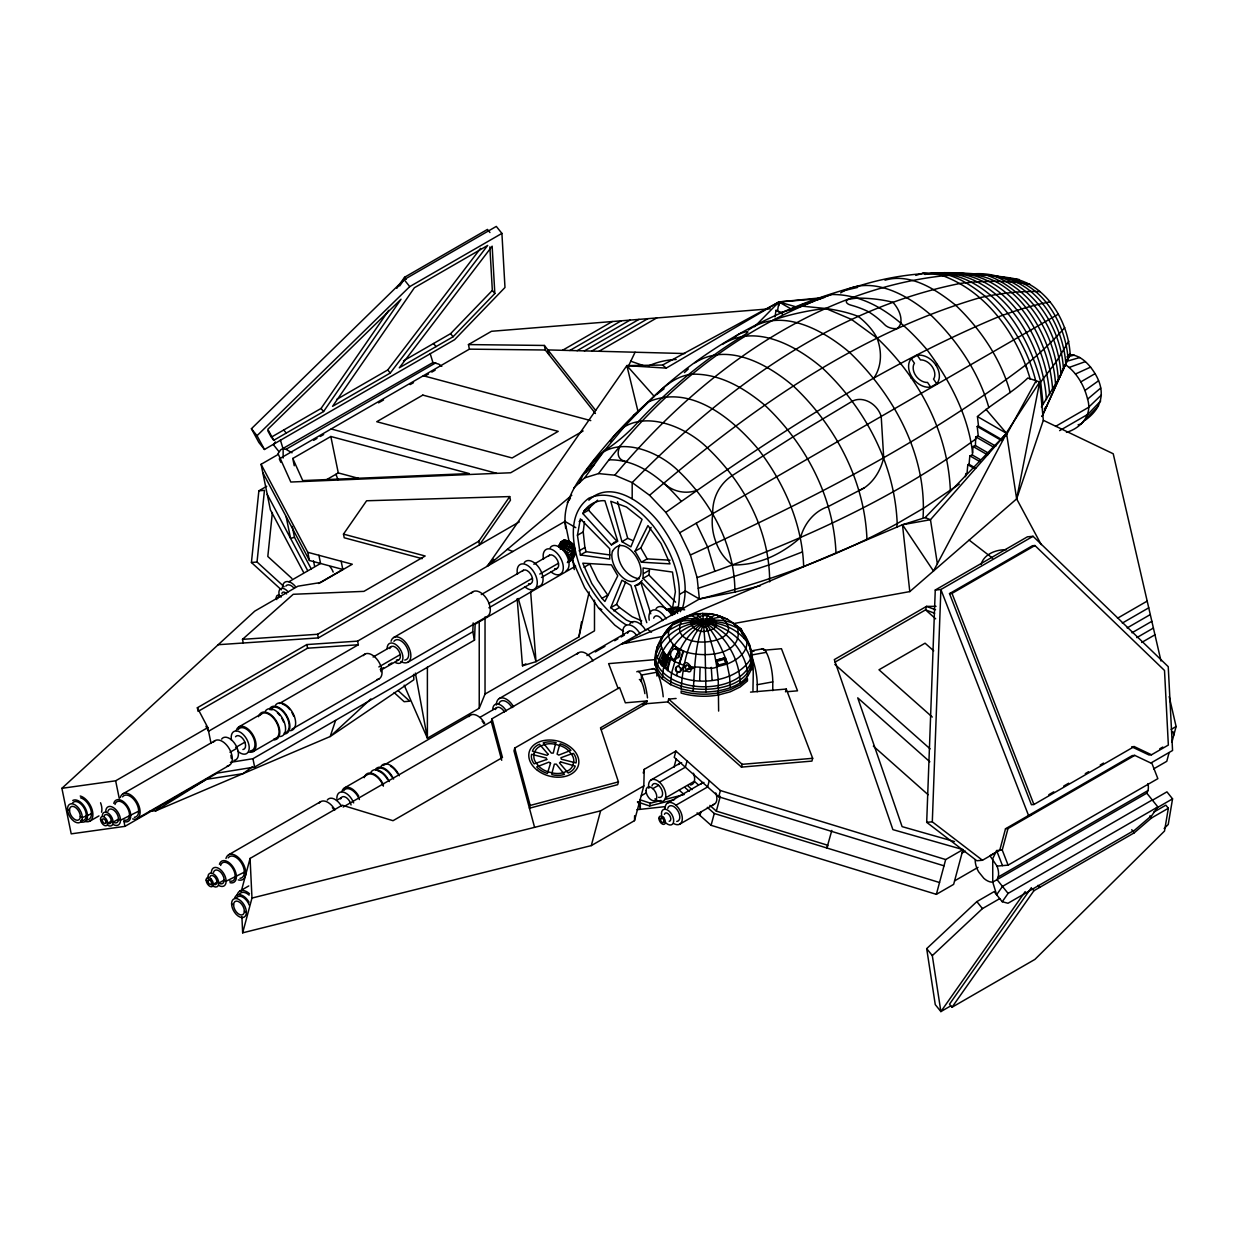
<?xml version="1.0" encoding="UTF-8"?>
<svg xmlns="http://www.w3.org/2000/svg" width="1238" height="1238" viewBox="0 0 1238 1238"><rect width="100%" height="100%" fill="white"/><g stroke="black" fill="none" stroke-linecap="round" stroke-linejoin="round"><path stroke-width="1.5" d="M757.238 691.763L757.238 684.707A21.619 5.308 79.7 0 0 752.425 658.833M772.775 690.696L772.775 681.875A21.619 5.308 79.7 0 0 768.767 658.229A21.619 5.308 79.7 0 0 761.68 649.083M241.89 916.615L242.663 932.833L591.3 845.6L634.506 820.655L634.63 815.703M634.506 820.655L643.822 785.882L644.224 769.355L675.902 751.064L720.408 790.54L945.677 859.559L962.963 849.593L892.892 829.63L834.319 659.606L926.488 606.388L936.021 606.341M751.853 658.802C755.52 687.601 714.852 694.379 693.187 691.423C694.998 665.44 694.564 635.899 709.266 613.599C721.027 615.394 732.432 620.377 740.247 629.631C755.876 645.849 753.075 670.083 752.967 690.634M699.702 680.343L700.104 667.638M994.903 852.843L989.92 855.721L997.023 866.12L1008.088 865.13L1157.855 778.656L1152.005 763.583L1134.735 755.381L1132.228 755.598L1005.504 828.779L999.747 850.274L982.461 860.255L976.844 860.75L926.689 822.326L935.263 590.015L1027.432 536.812L1033.049 536.302L1168.239 666.678L1172.556 750.491L1151.17 762.856M982.461 860.255L932.307 821.831L940.88 589.52L1033.049 536.302M583.113 430.963L510.69 472.761L290.822 482.031L278.364 454.346L261.079 464.312L307.767 552.303L352.288 564.234L320.596 582.525L297.956 586.193L254.749 611.139L61.9 788.312L71.216 833.855L124.961 826.35L217.13 773.131L254.641 767.049L474.494 640.123L472.792 631.782L473.164 622.915M474.494 640.123L475.144 624.169L575.624 566.137M680.451 611.696C682.432 603.974 670.702 608.121 666.771 609.7M693.187 691.423L681.132 688.885C683.067 662.438 689.396 627.589 715.409 614.884L727.743 619.325M980.496 459.731L972.372 455.042L973.053 446.485L975.42 445.603L988.791 453.325M975.42 445.603L975.714 436.828L978.268 436.055L995.77 446.16M681.132 688.885L670.609 684.629L671.491 673.41L675.422 659.684L672.544 659.018L670.625 656.016A5.509 4.209 -73.7 0 1 675.004 648.681L678.672 650.863A5.509 4.209 -73.7 0 1 674.695 659.452M965.485 476.676L965.764 473.628L967.033 473.226L967.807 464.714L969.06 464.327L975.745 468.181M969.06 464.327L969.834 455.816L972.372 455.042M670.609 684.629L662.345 678.95L663.444 667.886L670.238 651.683M281.382 589.83L251.422 562.501L258.866 490.821L266.712 486.286M284.152 586.719L257.024 562.006L264.468 490.325L258.866 490.821M272.375 512.532L267.81 556.481L291.905 578.44M656.929 676.072C654.5 638.622 700.631 610.38 733.685 623.41L745.013 635.527L751.667 651.822L750.584 659.018L751.853 669.835M662.345 678.95C645.679 661.231 659.978 632.231 677.728 620.578C690.618 613.259 706.155 611.278 720.176 616.261L721.971 618.582M565.735 528.533C561.278 503.154 577.202 481.164 591.919 462.3C608.848 440.713 627.372 420.378 647.876 402.118C706.774 344.458 781.921 305.554 861.447 285.142C908.228 270.874 957.872 269.497 1005.798 277.916M568.196 561.727C570.424 556.698 566.292 549.548 560.814 548.96L564.497 544.751L561.108 541.702L558.493 546.778L560.365 547.892C571.383 530.978 583.284 557.394 567.344 562.532L571.337 559.53C575.515 553.448 565.967 543.745 560.257 549.099C564.574 541.888 577.001 547.985 574.2 555.769L568.815 561.062M577.45 535.265L580.359 518.877L609.73 548.728L609.73 559.05L580.359 554.98L577.45 535.265L583.222 531.938L584.475 521.678M643.11 578.332L643.11 567.994L672.482 572.064L675.391 591.795L672.482 608.183L643.11 578.332L648.882 575.005L649.47 570.176L643.698 573.504M677.898 609.173C683.933 579.276 670.857 549.115 653.06 525.624C637.972 507.704 613.444 487.354 588.746 498.264C566.942 514.203 572.312 545.618 580.282 567.654C589.799 590.65 605.057 611.758 626.428 625.051M501.715 760.302L491.269 721.522L492.028 718.736L699.393 599.006L734.908 592.074C734.939 545.958 711.308 502.117 678.316 470.858C656.109 448.93 609.792 431.938 590.387 465.689M769.634 581.845C769.866 530.808 743.651 482.247 707.161 447.645C682.649 423.551 631.937 404.733 610.195 441.595M896.745 527.326L897.194 523.566C894.873 464.265 865.285 408.308 822.45 368.057C796.142 345.665 755.443 323.133 722.466 344.427M923.084 517.205C926.829 454.841 893.743 394.705 849.608 352.459C823.239 329.85 780.745 306.591 748.371 330.113M1066.444 432.387C1081.114 428.008 1092.628 414.931 1087.583 399.147C1084.302 385.652 1076.89 372.653 1065.376 364.576M1084.983 420.363C1102.563 407.967 1105.813 391.471 1095.088 373.644C1089.378 364.436 1080.697 354.702 1069.013 354.625M656.45 652.302C644.255 701.033 761.076 701.497 750.986 654.345M654.701 664.945L657.084 647.056L660.504 641.624M775.003 316.913L776.009 310.336L782.509 312.966M777.681 310.181L778.934 301.948L824.508 297.476M752.317 657.146C745.771 696.282 665.735 696.205 655.335 659.591M1153.615 812.221L1165.856 805.149L1168.347 808.259L1164.509 831.054L1034.937 959.388L952.007 1007.252L949.515 1004.157L1031.424 887.631M1152.129 800.413L1166.939 791.856L1172.556 798.85L1168.239 824.462L1164.138 828.532M517.174 598.65L522.482 665.796L536.023 661.665L578.92 636.905L581.566 621.77M734.83 623.348L909.791 591.594L1016.646 498.868L1039.703 381.985L1027.834 377.992C1012.498 392.786 993.371 402.598 977.447 416.556L978.5 426.12L1002.625 440.047M676.598 675.484L677.31 672.28A3.141 2.615 74.2 0 1 678.068 666.307L678.749 666.524A3.141 2.615 74.2 0 1 677.82 672.451L677.991 672.095M682.618 667.963A2.553 1.47 60 0 1 685.326 667.731A2.553 1.47 60 0 1 685.326 671.321A2.553 1.47 60 0 1 682.618 667.963L685.713 666.183L674.076 661.278L679.337 649.331L683.701 650.987L678.749 666.106A3.141 2.615 74.2 0 0 677.82 672.033L678.501 672.265A3.141 2.615 74.2 0 0 680.977 668.025M578.92 636.905L589.195 591.903M241.224 891.453L250.076 858.429L342.245 805.211L393.019 820.701L502.458 757.517L492.028 718.736M242.663 932.833L251.979 898.061L250.076 858.429M601.405 729.646L646.298 703.726L647.041 700.956L625.36 702.813L619.588 687.539L514.729 748.077L513.987 750.862L534.584 827.34M514.729 748.077L530.174 805.443L529.431 808.228L617.685 784.66L618.427 781.874L600.492 727.82L647.041 700.956M591.3 845.6L600.616 810.828L643.822 785.882M643.234 773.007L644.224 769.355M750.538 692.119L786.254 689.055L812.67 758.306L811.927 761.091L741.454 767.111L667.901 701.884L668.659 699.099L676.103 698.464M637.4 801.93L649.625 805.984L650.368 803.199L661.046 800.475M675.902 751.064L674.23 757.331L718.736 796.792L944.006 865.826M673.967 767.343L676.211 759.002M687.028 760.937L685.357 767.189L659.436 782.168M699.965 815.455L700.878 812.066M709.281 780.667L707.61 786.935L675.933 805.226M962.963 849.593L953.647 884.365L936.361 894.347L711.092 825.313L714.264 813.49L707.316 807.331M718.736 796.792L720.408 790.54M831.812 830.435L826.891 847.999L827.835 845.275L716.338 811.107L720.315 796.282M741.454 767.111L742.196 764.326L668.659 699.099M785.511 691.841L786.254 689.055M936.361 894.347L945.677 859.559M1008.088 865.13L1002.238 850.042L1007.995 828.547L1134.735 755.381M1169.105 752.611L1166.784 761.308L1153.615 768.906M1171.906 742.181L1176.1 726.536L1169.198 696.576M1005.612 436.395L1036.098 380.762M666.988 668.953L669.882 659.483L670.795 659.421L668.768 658.028L667.855 658.09L664.651 667.344L667.901 668.876L664.651 667.344M667.468 670.656L671.011 657.208M561.17 548.078L561.495 547.072C564.745 542.786 572.173 543.312 574.68 548.094L571.646 553.077L568.196 555.506M575.299 549.827L574.478 552.303L568.737 557.317M574.092 555.011L572.08 558.4L574.989 553.401M575.407 551.622L572.374 556.62L568.923 559.034M335.56 720.516L330.206 736.517L155.709 810.859L150.046 811.029M1041.22 544.612L1016.646 498.868L1043.325 420.301L1039.703 381.985L1001.991 439.567M662.129 664.961L662.872 662.794L662.051 661.757L661.247 663.878L662.129 664.961L663.197 665.038L663.955 662.872L662.051 661.757M664.11 659.22L664.156 656.186L664.11 659.22L665.193 659.312L665.936 657.13L664.156 656.186M662.222 666.029L663.429 662.516L661.974 660.705L660.674 664.125L662.222 666.029L663.289 666.106L664.512 662.593L661.974 660.705M664.202 660.287L665.41 656.79L664.079 655.134L662.794 658.554L664.202 660.287L665.286 660.38L666.493 656.867L664.079 655.134M665.564 667.267L668.768 658.028M683.113 650.863L679.275 663.274M660.813 664.62L665.038 653.478M663.289 666.106L661.757 664.202L663.042 660.798M663.197 665.038L662.33 663.955L663.119 661.835M665.193 659.312L665.239 656.264M659.498 662.995L663.847 652.008M632.757 622.76L626.428 620.068L610.783 607.688L621.956 580.22L630.9 585.388L641.547 623.921M610.783 607.688L616.539 604.361L625.623 582.046M404.176 685.156L427.389 738.204L479.23 708.275L485.033 694.069L485.033 616.973M1041.39 406.946L1058.32 379.602L1070.158 354.099C1068.162 321.416 1046.806 284.988 1012.792 278.364C995.615 275.517 978.206 274.171 960.796 274.294C822.171 282.744 701.342 371.787 614.791 475.191L598.573 473.581L584.646 477.883L573.968 487.787M559.653 547.242C560.984 541.114 569.449 538.778 572.993 544.426L572.807 548.945L567.344 553.711M657.084 657.796L661.68 647.319M673.874 661.169L679.136 649.223L673.193 645.137L666.632 656.186L674.664 661.402C666.137 657.007 658.09 647.784 661.68 637.632L669.278 629.972L672.435 624.958L681.565 621.058L690.34 615.518C718.117 624.881 739.504 653.231 740.092 682.881M1041.994 416.525L1070.158 354.099L1066.382 360.784M1042.102 416.339L1070.158 354.099M277.699 454.083L280.732 449.765L432.929 362.548L438.778 364.111L441.796 366.324M579.353 482.99L582.943 475.036L594.379 464.42M582.789 513.491C586.58 505.444 596.035 499.982 604.902 500.725L617.777 541.254L614.203 542.368L611.448 544.906L582.789 513.491L588.545 510.164L589.783 507.456L597.552 500.229M619.712 544.689C613.754 558.106 624.772 577.202 639.381 578.765M646.762 622.652L635.063 585.791L638.638 584.692L642.243 580.235M682.324 608.787C691.516 578.548 676.799 546.391 658.817 522.297C643.698 503.139 611.278 478.688 588.855 500.183M997.023 866.12A16.543 9.548 60 0 1 998.184 877.046L997.023 879.63L992.737 882.106A16.543 9.548 60 0 1 983.854 878.33L978.608 871.8A16.543 9.548 60 0 1 975.188 860.271M950.753 1005.875L940.88 1011.585L935.263 1004.606L926.689 948.633L976.844 901.62L994.129 891.639L1002.238 901.728L1008.088 893.403L997.023 879.63L1146.79 793.156L1147.966 790.571A16.543 9.548 60 0 0 1147.966 783.577M679.631 608.678L680.219 607.765L683.546 608.554M672.497 658.987L672.853 660.148M677.201 649.145L678.424 648.433M628.316 366.371L635.079 352.226M661.355 640.263C681.333 589.953 749.439 638.313 747.458 676.799M1002.238 850.042L996.621 850.552L992.737 858.692L992.737 882.106L996.621 894.734L1002.471 886.408L1152.253 799.949M635.063 551.235L647.938 525.562L661.046 543.544L670.052 563.878L641.392 562.191L635.063 551.235L640.82 547.908L651.126 527.373M675.391 648.681L676.954 647.412M1068.781 341.208L1056.385 361.558L1040.709 382L1043.108 404.501M672.11 648.526C682.772 632.014 701.281 619.604 720.779 617.066C754.623 644.518 665.332 654.159 681.565 621.058C709.018 617.762 741.717 630.823 750.584 659.018C732.447 688.947 668.272 689.597 655.985 654.237C667.034 622.915 710.411 613.352 737.585 628.239C744.363 657.533 696.576 658.941 679.136 649.223M679.708 594.286L685.465 590.959L699.393 599.006C767.931 581.814 834.938 557.58 897.039 523.659L924.229 507.828L959.28 484.12M267.872 430.901L271.261 437.2L321.06 408.447L388.732 310.351M323.567 411.542L401.05 299.209L267.81 429.292L273.753 440.295L323.567 411.542L321.06 408.447M422.189 558.663L344.226 537.772L343.483 534.12L366.603 500.771L509.716 496.577L510.458 500.214L479.539 544.844L478.796 541.207L509.716 496.577M571.786 495.262L487.199 566.292L626.861 365.612L662.578 365.04L778.934 301.948L821.351 298.575M275.362 441.935L273.412 444.705L278.86 451.499M396.779 288.33L404.517 277.297L487.447 229.432L489.939 232.527M399.688 285.947L404.13 279.633L496.299 226.415L501.916 233.394L504.98 287.479L454.563 339.707L264.468 449.471L258.866 442.477L251.422 428.719L404.13 279.633L409.747 286.612L501.916 233.394M1025.219 891.592L940.88 1011.585L932.307 955.612L926.689 948.633M952.007 1007.252L1033.916 890.726L1134.24 832.818L1151.51 817.978L1168.347 808.259M1146.79 793.156L1157.855 806.928L1152.005 815.254L1134.735 830.094L1007.995 903.26L1002.238 901.728M584.646 477.883L604.129 450.972L625.221 425.686L647.876 402.118C690.17 383.424 732.169 418.289 758.043 448.961C783.994 482.789 802.239 523.504 803.663 566.571M567.252 502.628L570.439 498.249M674.106 608.431L675.205 607.533L676.381 608.678L677.619 613.414M336.659 399.441L387.757 369.945L480.561 248.389M390.249 373.04L487.695 245.418L414.39 287.742L332.558 406.343L390.249 373.04L387.757 369.945M598.573 473.581C657.192 393.576 737.399 327.869 831.441 294.52C870.732 293.901 902.812 321.4 926.937 349.658C949.531 379.942 968.147 414.885 972.573 452.829M1044.238 409.035L1046.714 406.079M561.371 548.14L562.826 545.726L559.947 543.126M1064.742 327.59C1053.012 341.162 1039.719 353.31 1025.977 364.777C923.269 442.894 807.191 501.204 690.402 554.995L697.102 577.604L699.393 599.006M159.841 806.201L155.709 810.859L206.421 779.321L242.958 773.688L252.258 766.864M487.199 566.292L493.699 559.297M668.953 609.251L674.633 607.734L683.469 608.802M1087.583 414.653L1100.69 400.973M403.464 360.877L450.601 333.656L492.337 290.419L489.861 246.873M453.093 336.767L494.829 293.514L492.151 246.192L399.286 367.825L453.093 336.767L450.601 333.656M663.135 636.378L621.631 643.915L902.487 524.742L925.142 517.608L1006.54 433.346L985.959 409.314M754.576 326.708L778.934 301.948L782.648 302.908M264.468 449.471L257.024 435.714L409.747 286.612M1101.418 394.937L1088.465 407.41L1055.55 426.414M932.307 955.612L982.461 908.599L999.747 898.618M633.376 415.566C652.689 401.282 666.199 377.172 691.903 374.186C719.634 373.396 744.146 388.02 764.805 405.182C805.613 443.575 833.793 496.918 836.006 553.463M684.382 372.592L688.313 368.924M694.889 362.827C727.371 341.858 767.483 363.987 793.388 386.086C835.557 425.733 864.666 480.855 866.956 539.257M811.261 301.004L831.441 294.52M840.602 292.895C870.314 274.248 906.495 294.242 930.094 314.344C956.866 339.939 978.608 371.771 988.853 407.596M1098.524 405.739L1081.254 423.829L1078.081 424.82M370.889 698.928L330.206 736.517L413.848 679.755L413.616 674.37M243.252 643.002L242.493 639.35L293.251 594.286L363.926 591.362L425.16 556.001L343.483 534.12M739.813 629.894L740.726 629.09L735.032 625.175M742.63 634.754L740.247 629.631L741.16 628.811L733.902 623.828M744.208 638.174L745.121 637.369L741.16 628.811M614.791 475.191L632.185 482.588L649.579 495.277C747.272 411.728 855.272 334.105 980.094 297.646C999.793 293.375 1019.957 290.868 1040.137 291.595M774.555 305.647L778.934 301.948L797.071 307.132L823.394 297.275L789.906 309.608L808.6 303.418M1087.583 399.147L1100.69 388.051M935.649 364.777A17.951 13.169 49 0 1 936.733 383.749L930.697 387.076A17.951 13.169 49 0 1 912.329 377.59A17.951 13.169 49 0 1 911.245 358.618L917.281 355.291A17.951 13.169 49 0 1 935.649 364.777L936.826 364.127M730.265 687.647L729.569 676.35L727.031 664.048C736.517 660.365 747.071 653.262 746.963 641.934C737.105 628.362 720.222 622.002 703.834 622.126C693.497 629.399 684.459 639.706 679.461 651.095A5.509 4.209 -73.7 0 1 678.579 657.688M656.728 394.489L664.094 388.763M561.108 541.702L563.909 540.077L567.84 541.377M734.304 337.572L738.746 334.183A20.551 2.136 -25.5 0 1 740.742 337.138C703.045 360.614 668.737 389.243 638.375 421.632A48.39 12.906 -39.6 0 1 604.129 450.972A54.828 5.292 -50.5 0 1 587.431 468.66A54.828 5.323 -59.2 0 0 585.868 472.483M975.931 438.886C891.639 500.446 795.307 543.436 697.102 577.604M1084.983 390.434L1098.524 380.793M649.579 495.277L665.796 512.393C770.779 438.144 879.305 366.758 998.308 316.882C1015.129 310.707 1032.291 305.275 1049.917 301.902M562.114 549.084L566.4 544.209L564.636 541.532L562.47 540.65M563.522 549.687L568.381 544.116L567.917 542.461L563.909 540.077M564.915 550.693L569.65 546.562L569.82 542.662L568.118 541.114M566.215 552.071L571.368 547.583L572.111 545.339L569.697 541.656L565.348 540.016M568.737 560.535L572.064 558.199M638.235 412.424L626.861 365.612L666.214 368.119L778.934 301.948L791.856 309.407M280.376 440.001L283.146 449.023L285.978 449.301L435.745 362.827M280.856 462.347L279.293 458.896L469.388 349.147L468.459 344.582L491.501 331.289L770.113 308.788M313.663 440.31L316.99 438.391M320.317 436.472L323.644 434.538M378.565 402.83L383.563 399.951M410.18 384.585L413.507 382.666M425.16 375.934L428.487 374.015M431.814 372.096L435.142 370.177M292.772 458.462L330.825 436.488L469.279 473.581L302.737 480.592L292.772 458.462L294.257 465.751M326.708 479.601L338.284 472.916L358.587 478.363M562.501 350.308L612.346 321.524M569.805 350.493L621.228 320.812M577.109 350.694L630.111 320.085M584.413 350.88L638.994 319.373M591.702 351.081L647.861 318.661M599.006 351.267L656.744 317.934M288.887 581.767L320.58 563.476L318.893 555.274M318.522 583.469L342.833 569.449L341.146 561.247M242.493 639.35L317.593 634.274L478.796 541.207M357.581 641.129L358.324 644.766L307.566 648.201L198.111 711.401L197.368 707.749L306.823 644.565L357.581 641.129L564.961 521.399L575.794 527.651M218.213 644.704L318.336 637.91L519.233 521.925M61.9 788.312L115.645 780.807L207.814 727.588L197.368 707.749M584.011 510.768L589.783 507.456M358.324 644.766L208.557 731.24L205.941 726.273M579.121 521.585L581.999 519.929M122.918 793.837L215.087 740.618M238.841 726.907L261.883 713.599M279.37 703.509L364.854 654.159M393.653 637.524L473.102 591.656M91.473 813.737L82.281 817.591L80.3 816.446M373.102 657.038L391.208 646.576M481.273 594.58L523.395 570.269M533.841 564.234L549.471 555.212M89.956 821.088L98.963 815.904M235.622 747.504L244.892 742.166M230.005 752.271L237.201 748.123M579.121 550.848L584.893 547.521L583.222 531.938M378.843 666.942L400.245 654.593M488.685 603.525L532.417 578.285M539.753 574.045L558.508 563.228M380.221 669.65L383.548 667.715M388.546 664.837L391.873 662.918M380.731 670.269L398.837 659.808M488.902 607.812L531.025 583.5A7.645 4.41 60 0 0 530.498 573.828A7.645 4.41 60 0 0 522.529 571.058M541.47 577.465L557.1 568.443M580.359 554.98L586.116 551.668L609.978 554.964M138.687 811.169L120.504 820.221A10.43 6.02 60 0 1 113.122 824.477M137.17 818.535L229.339 765.316M253.094 751.605L276.136 738.297M291.982 729.151L379.107 678.842M407.906 662.222L487.354 616.354A14.252 8.233 60 0 0 486.364 598.31A14.252 8.233 60 0 0 471.492 593.141M611.448 544.906L615.781 542.414M621.956 541.671L630.9 546.84L642.058 519.356L626.428 506.992L610.783 501.297L621.956 541.671L627.712 538.344L632.185 540.248M584.011 567.314L589.783 563.986L597.552 580.189L607.703 595.029L601.947 598.356L591.795 583.516L582.789 563.182L611.448 564.868L617.777 575.825L604.902 601.482L601.947 598.356M230.423 762.36L252.939 758.708L472.792 631.782M665.796 512.393L679.708 532.758L1058.304 314.189M641.392 562.191L647.149 558.864L670.083 560.21M635.063 585.791L640.82 582.464L650.77 613.8M613.754 610.829L619.511 607.502L632.185 616.741L641.686 620.78M522.482 665.796L525.825 663.862M485.033 694.069L594.488 630.869L594.488 600.213M228.55 854.824L320.719 801.62M344.489 787.894L367.531 774.601A14.252 8.233 60 0 1 383.393 786.161M383.362 765.455L470.502 715.146M499.301 698.511L578.75 652.643M480.39 717.081L496.84 707.579M586.92 655.567L629.028 631.256M336.55 800.429L341.177 797.752M595.23 651.946L604.949 646.344M614.682 640.727L617.917 638.854M621.151 636.982L624.401 635.109M211.311 879.166L207.953 881.1L206.158 880.063A5.091 2.94 60 0 1 211.559 879.584A5.091 2.94 60 0 1 211.559 886.779A5.091 2.94 60 0 1 206.158 880.063M343.174 807.037L491.269 721.522M1080.867 381.861L1095.088 373.644M244.319 872.171L226.136 881.208A10.43 6.02 60 0 1 218.755 885.464M239.77 891.128L248.761 885.928M1059.62 430.623L1087.598 414.467M686.223 670.052L689.303 668.257L691.129 669.309L694.487 667.359C700.135 665.394 723.317 673.89 716.09 660.256L725.375 657.765L727.464 663.97L716.817 666.802L718.241 679.399L718.628 711.076M1134.24 746.576L1033.916 804.499L1031.424 804.715L949.515 593.621L1032.446 545.741L1034.937 545.525L1164.509 670.47L1168.347 745.059L1151.51 754.778L1149.019 754.994L1131.733 746.808L1134.24 746.576L1151.51 754.778M949.515 593.621L952.007 593.389L1034.937 545.525M835.031 662.129L925.56 609.87L926.488 606.388L935.541 609.761M651.08 779.925L679.879 763.289M652.828 788.621L658.585 785.294M641.392 795.678L646.391 792.8M665.533 797.906L694.348 781.286L698.511 784.985M667.576 802.982L702.147 783.035M663.707 817.25L660.365 819.185L658.926 818.349A4.581 2.646 60 0 1 663.785 817.916A4.581 2.646 60 0 1 663.785 824.4A4.581 2.646 60 0 1 658.926 818.349M679.801 824.152L714.357 804.205M1117.496 618.242L1147.177 601.095M1122.309 623.085L1148.74 607.827M1127.137 627.945L1150.288 614.574M1131.965 632.788L1151.851 621.306M1136.809 637.632L1153.398 628.053M1141.653 642.476L1154.946 634.8M1048.803 794.688L1053.77 791.825M1063.721 786.068L1068.704 783.205M1085.293 773.626L1088.604 771.707M1100.226 765.007L1103.538 763.088M1171.163 729.383L1176.1 726.536M962.034 853.059L965.377 851.14M1159.727 748.82L1162.792 747.056M954.575 880.883L978.02 867.358M998.184 877.046L1147.966 790.571M1008.088 893.403L1157.855 806.928M1156.106 808.352L1172.556 798.85M911.153 378.24L912.329 377.59M858.615 490.96L864.372 487.803A45.589 35.732 -82 0 0 883.684 457.596L881.208 416.432A20.551 16.589 47.2 0 0 852.023 401.391L792.954 436.921L732.029 475.702A48.39 45.512 38.4 0 0 712.748 513.693A54.828 52.507 85.3 0 0 716.307 543.08A54.828 49.659 -61.8 0 0 732.617 564.93A99.272 77.963 -49.5 0 0 767.87 558.323A101.841 77.654 -53.7 0 0 800.553 537.509A42.324 35.623 -75.7 0 1 827.943 506.713L864.093 487.973M1075.497 374L1090.616 367.098M667.762 610.071L672.977 614.698L675.128 613.816L671.491 608.539L666.462 609.947L675.809 607.858M669.154 610.674L676.381 608.678L684.645 609.854M670.563 611.696L680.544 610.102M671.863 613.073L677.325 611.557M791.747 309.299L793.125 308.773M820.175 298.11L821.552 297.569M802.116 552.04L768.597 565.054L698.247 588.298M805.273 303.465L800.429 305.059M1069.245 367.407L1085.417 361.604M808.383 302.335L819.881 299.054M793.434 307.813L797.117 307.194M809.683 302.799L812.871 301.809M884.984 280.19C910.735 272.731 936.176 289.661 955.519 305.09C980.604 329.06 1000.892 358.943 1010.27 392.57M781.518 312.471L801.992 306.142L825.854 308.51A87.96 37.264 -0.4 0 1 858.274 316.417A87.96 50.418 12.5 0 1 877.046 338.067C919.076 377.575 948.076 432.511 950.366 490.712M915.795 275.393L922.743 273.258L928.531 273.598M924.91 274.48C947.163 268.816 968.781 283.192 985.463 296.516C1010.084 319.652 1028.314 349.627 1036.129 382.588M962.56 274.434C1015.764 270.952 1053.383 337.711 1055.55 384.631M977.37 275.486L980.542 274.511M978.268 436.055L977.215 426.491L978.5 426.12M621.631 643.915L628.904 641.748M1065.995 361.511L1079.815 357.519M684.815 617.158L696.282 613.924C711.185 626.815 721.568 645.772 727.464 663.97M706.186 627.852L707.749 630.715C725.963 627.403 711.819 612.005 699.919 616.385C681.689 619.712 695.833 635.094 707.749 630.715L714.481 653.881L716.817 666.802M717.746 665.224L725.901 663.073L724.632 659.281L717.034 661.278L718.179 665.162L717.266 662.593M530.174 805.443L618.427 781.874M636.966 809.698L665.023 806.65M311.388 569.186L294.489 537.354L290.574 538.36L286.102 516.509M664.605 799.562L684.165 794.548L679.198 790.154M649.625 805.984L674.524 799.609M251.979 898.061L600.616 810.828M734.908 592.074L760.349 585.744M1066.862 356.946L1074.228 355.136M842.722 290.93L857.702 287.386M638.143 671.476L653.679 668.659M750.94 650.94L763.026 648.743M656.929 672.234L641.392 675.066L641.392 681.72M750.739 655.15L766.276 652.333M757.238 684.707L772.775 681.875M909.791 591.594L902.487 524.742L930.465 519.712L1006.54 433.346L977.447 416.556M725.375 657.765L716.09 660.256M724.632 659.281L725.901 663.073M694.998 614.713L700.46 614.156M251.422 562.501L257.024 562.006M935.263 590.015L940.88 589.52L1028.546 815.471L1031.037 815.254M926.689 822.326L932.307 821.831M1005.504 828.779L1007.995 828.547M655.583 659.591L608.616 663.645L618.149 688.545M750.259 651.405L754.097 651.08M763.691 650.244L781.457 648.712L797.52 690.819L787.229 691.702M642.692 704.035L667.901 701.884M742.196 764.326L812.67 758.306M1023.903 283.904L1029.66 283.951C1006.788 280.531 983.467 280.608 960.533 283.378C831.874 308.927 722.156 390.496 632.185 482.588L632.185 498.666M468.459 344.582L544.364 345.448L595.695 410.474M469.388 349.147L545.293 349.998L595.432 413.507M707.749 630.715L703.834 622.126L691.129 621.925L679.322 624.602L669.278 629.972C665.518 638.251 674.756 646.731 679.337 649.331M684.753 353.542L547.892 349.921L548.821 354.47M704.128 614.063L711.494 614.435M922.743 273.258L948.478 275.486M1009.543 278.952L1013.396 279.169M665.41 656.79L666.493 656.867M664.868 657.053L665.936 657.13M663.367 658.307L664.435 658.384M662.794 658.554L665.286 660.38M663.429 662.516L664.512 662.593M662.872 662.794L663.955 662.872M661.247 663.878L662.33 663.955M660.674 664.125L661.757 664.202M973.316 273.861C1024.909 270.054 1061.105 322.669 1063.473 369.466M994.996 276.244C1036.964 279.788 1063.411 325.609 1065.841 364.374M958.862 272.979C1014.262 277.002 1049.437 338.995 1052.64 389.645M1002.207 277.312C1041.235 280.608 1065.81 323.211 1068.069 359.252M951.62 272.747C1009.512 276.956 1046.249 341.719 1049.592 394.628M1009.403 278.519L1019.168 279.494M944.393 272.67C1004.266 276.616 1043.216 344.953 1046.42 399.58M937.181 272.716C992.783 276.089 1028.345 332.666 1040.709 382M609.297 459.824C638.932 459.36 663.119 480.096 681.318 501.39M689.195 666.245L694.487 667.359M678.718 650.724L678.517 650.615M423.303 375.748L590.774 420.611M331.134 428.967L496.748 473.334M262.75 472.514L309.438 560.489L342.833 569.449M954.513 841.561L902.1 826.628L857.733 697.845L929.831 761.788M673.193 645.137L673.983 645.369M666.632 656.186L667.421 656.419M714.264 813.49L939.534 882.524M639.891 799.733L650.368 803.199M630.776 361.217L643.249 365.55M934.613 613.243L925.56 609.87L935.665 618.83M925.142 517.608L930.465 519.712L937.367 563.723M559.05 544.859L561.495 547.072M507.394 549.332L512.811 551.498M993.48 275.795C1033.374 290.497 1058.583 333.239 1060.966 374.541M986.995 275.207C1029.149 290.744 1055.813 335.947 1058.32 379.602M940.973 275.053C986.33 290.961 1017.311 334.477 1030.279 379.308M285.978 449.301L292.029 452.799M1043.325 420.301L1113.225 453.773L1160.996 660.999M572.42 560.18L584.646 587.648L598.573 608.013L601.761 609.653M776.009 310.336L782.493 314.081M977.215 426.491L1001.527 440.527M975.714 436.828L993.743 447.243M973.053 446.485L987.692 454.934M969.834 455.816L979.784 461.557M967.807 464.714L973.981 468.289M276.368 597.474L277.807 598.31A2.553 1.47 60 0 1 279.602 597.273M663.97 821.258L665.41 822.094M100.51 819.076A5.091 2.94 60 0 0 105.911 825.792A5.091 2.94 60 0 0 105.911 818.581A5.091 2.94 60 0 0 100.51 819.076L102.321 820.113A2.553 1.47 60 0 0 105.013 823.471A2.553 1.47 60 0 0 105.013 819.865A2.553 1.47 60 0 0 102.321 820.113M105.911 822.187L107.721 823.224L111.312 821.15L113.122 822.187L118.523 819.076L120.504 820.221A10.43 6.02 60 0 0 113.122 807.424A10.43 6.02 60 0 0 105.741 811.695M211.559 883.174L213.354 884.226L216.959 882.137L218.755 883.174L224.155 880.063L226.136 881.208A10.43 6.02 60 0 0 218.755 868.426A10.43 6.02 60 0 0 211.373 872.682M67.517 809.064A10.43 6.02 60 0 0 78.598 822.837A10.43 6.02 60 0 0 78.598 808.074A10.43 6.02 60 0 0 67.517 809.064L69.498 810.209A7.645 4.41 60 0 0 77.607 820.283A7.645 4.41 60 0 0 77.607 809.482A7.645 4.41 60 0 0 69.498 810.209M231.599 903.786A10.43 6.02 60 0 0 242.663 917.559A10.43 6.02 60 0 0 242.663 902.796A10.43 6.02 60 0 0 231.599 903.786L233.58 904.932A7.645 4.41 60 0 0 241.673 915.006A7.645 4.41 60 0 0 241.673 904.204A7.645 4.41 60 0 0 233.58 904.932M244.366 911.168L246.347 912.313M737.337 627.635L740.247 629.631M667.855 658.09L669.882 659.483M647.242 629.121L651.513 632.154M623.488 631.473L614.791 625.128L598.573 608.013M969.137 540.093L992.551 558.137M662.578 365.04L666.214 368.119M933.715 650.848L925.065 643.187L878.98 669.789L932.276 717.034M834.83 664.373L930.125 748.866M873.347 746.127L928.144 794.734M687.926 785.929L692.104 789.627M709.885 805.396L716.338 811.107M685.047 787.585L689.226 791.283M697.087 812.886L711.092 825.313M574.061 545.865L571.028 542.646M398.327 690.789L409.747 701.188L404.13 701.698L394.148 692.584M648.882 575.005L675.577 602.148M616.539 604.361L619.511 607.502M588.545 510.164L617.22 541.579M641.392 582.139L666.152 609.282M626.861 365.612L654.345 396.516M747.381 642.104L749.501 644.719L750.12 649.935M662.918 659.049L665.44 662.16M1149.854 815.904L1151.51 817.978M1131.733 829.708L1134.24 832.818M1038.017 885.34L1039.688 887.414M1032.26 888.667L1033.916 890.726M492.337 290.419L494.829 293.514M976.844 901.62L982.461 908.599M404.517 277.297L406.188 279.37M433.532 343.514L436.024 346.609M283.765 429.988L286.257 433.083M272.097 438.237L273.753 440.295M251.422 428.719L257.024 435.714M917.281 355.291L920.484 359.979L921.954 359.949A12.643 9.27 49 0 1 934.241 377.915L933.529 379.076L936.733 383.749M911.245 358.618L914.449 363.291L913.752 364.452A12.643 9.27 49 0 0 926.024 382.418L927.494 382.387L930.697 387.076M640.82 547.908L647.149 558.864M902.487 524.742L933.483 571.028L1006.54 433.346L1016.646 498.868M267.222 494.364L307.628 570.517M303.62 572.451L270.395 509.855L261.079 464.312M696.236 523.225L707.672 547.057L714.868 571.26M679.708 532.758L690.402 554.995M740.726 629.09L743.914 635.976M952.007 593.389L1033.916 804.499M996.621 850.552L1002.471 865.625M335.947 474.262L337.974 479.694M637.926 801.59L640.325 808.816L640.325 801.218M430.143 353.526L432.929 362.548M750.661 651.73L751.776 655.335M584.893 547.521L586.116 551.668M518.273 598.465L536.023 661.665L530.669 592.104M617.561 501.653L627.712 538.344M1172.897 731.472L1173.763 735.233M1025.977 364.777L1026.689 368.32M544.364 345.448L545.293 349.998M564.961 521.399L569.263 542.414M572.513 558.323L574.277 569.588M330.825 436.488L338.284 472.916M313.508 560.876L314.622 566.339M307.767 552.303L309.438 560.489M317.593 634.274L318.336 637.91M292.261 526.429L294.489 537.354M306.823 644.565L307.566 648.201M252.939 758.708L254.641 767.049M207.814 727.588L211.048 743.404M115.645 780.807L119.235 798.324M123.893 821.088L124.961 826.35M702.735 613.259L704.933 642.213L705.985 692.073M415.395 673.085L427.389 738.204L427.389 667.112M711.262 667.359L712.082 680.018M778.934 301.948L778.934 305.709M703.834 622.126L703.834 623.55M479.23 621.801L479.23 708.275M283.146 448.713L283.146 458.029M700.77 784.304A12.225 7.057 60 0 1 703.927 782.478M715.734 792.939A12.225 7.057 60 0 1 712.577 804.746M665.054 808.584A12.225 7.057 60 0 1 673.689 803.586A12.225 7.057 60 0 1 682.324 818.566A12.225 7.057 60 0 1 673.689 823.549M220.627 865.424A10.43 6.02 60 0 1 232.976 868.736A10.43 6.02 60 0 1 229.68 881.085M340.636 798.943A7.645 4.41 60 0 1 345.851 797.334A7.645 4.41 60 0 1 351.066 804.963M498.775 704.082A11.204 6.469 60 0 1 512.021 707.625M651.977 785.882A7.645 4.41 60 0 1 661.015 788.297A7.645 4.41 60 0 1 658.585 797.334M336.844 798.371A12.736 7.351 60 0 1 343.53 792.181A12.736 7.351 60 0 1 353.65 802.874M341.874 791.608A14.252 8.233 60 0 1 358.741 796.127M219.42 864.341A12.225 7.057 60 0 1 233.874 868.225A12.225 7.057 60 0 1 230.005 882.679M228.194 857.872A12.225 7.057 60 0 1 241.797 863.644A12.225 7.057 60 0 1 240.002 878.315M653.71 618.195A7.645 4.41 60 0 1 662.748 620.609M648.851 788.266A12.225 7.057 60 0 1 656.434 780.126A12.225 7.057 60 0 1 665.796 796.344A12.225 7.057 60 0 1 654.964 798.85M343.824 790.54A12.736 7.351 60 0 1 359.407 799.547M327.25 800.104A12.736 7.351 60 0 1 341.409 806.124M225.95 858.538A14.252 8.233 60 0 1 242.818 863.056A14.252 8.233 60 0 1 238.3 879.924M623.116 635.264A14.252 8.233 60 0 1 627.805 624.881A14.252 8.233 60 0 1 639.984 633.763M208.139 878.67A7.645 4.41 60 0 1 212.89 873.579A7.645 4.41 60 0 1 218.739 883.715A7.645 4.41 60 0 1 211.961 885.278M213.54 872.326A7.645 4.41 60 0 1 222.577 874.74A7.645 4.41 60 0 1 220.163 883.777M627.635 633.252A7.645 4.41 60 0 1 636.672 635.667M577.14 654.128A14.252 8.233 60 0 1 593.002 660.875M496.345 705.041A14.252 8.233 60 0 1 502.566 697.876A14.252 8.233 60 0 1 513.553 706.743M377.807 770.872A14.252 8.233 60 0 1 387.54 779.491M332.357 807.563A12.736 7.351 60 0 1 334.214 810.286M492.739 709.622A11.204 6.469 60 0 1 497.63 703.989A11.204 6.469 60 0 1 506.265 710.952M319.125 803.106A14.252 8.233 60 0 1 334.972 809.853M381.149 766.152A15.274 8.821 60 0 1 399.348 775.746M390.496 766.152A14.252 8.233 60 0 1 397.63 773.673M375.377 769.479A15.274 8.821 60 0 1 393.591 779.073M468.893 716.632A14.252 8.233 60 0 1 484.754 723.379M376.012 770.253A14.252 8.233 60 0 1 391.858 777M482.124 721.089A12.736 7.351 60 0 1 483.996 723.812M664.435 814.325A4.581 2.646 60 0 1 669.541 815.269A4.581 2.646 60 0 1 669.185 821.274M661.665 815.517A8.651 4.998 60 0 1 667.034 809.76A8.651 4.998 60 0 1 673.673 821.243A8.651 4.998 60 0 1 665.982 823.022M678.517 764.573A12.225 7.057 60 0 1 681.674 762.747M693.481 773.208A12.225 7.057 60 0 1 690.324 785.016M495.448 709.56A7.645 4.41 60 0 1 504.485 711.989M209.887 876.984A5.091 2.94 60 0 1 215.907 878.593A5.091 2.94 60 0 1 214.298 884.613M629.879 623.689A14.252 8.233 60 0 1 645.741 630.436M364.22 777.696A15.274 8.821 60 0 1 372.777 773.58A15.274 8.821 60 0 1 383.501 784.892M371.06 771.97A15.274 8.821 60 0 1 389.258 781.565M667.777 808.321A8.651 4.998 60 0 1 677.418 810.116A8.651 4.998 60 0 1 676.753 821.459M649.238 620.176A14.252 8.233 60 0 1 654.004 609.885A14.252 8.233 60 0 1 666.168 618.845M656.047 608.647A14.252 8.233 60 0 1 671.925 615.518M981.038 564.482A31.817 22.501 15 0 1 1006.417 549.672M873.889 378.101A74.218 53.188 26.8 0 0 877.046 338.067L851.45 319.389L825.854 308.51A74.218 20.458 -13.6 0 0 773.224 319.977M696.839 490.403A29.542 26.756 1.8 0 1 663.939 483.068M102.321 815.95A7.645 4.41 60 0 1 107.721 812.84A7.645 4.41 60 0 1 113.122 822.187A7.645 4.41 60 0 1 107.721 825.313M107.907 811.323A7.645 4.41 60 0 1 116.945 813.753A7.645 4.41 60 0 1 114.515 822.79M529.91 583.841A7.645 4.41 60 0 1 528.611 583.717M387.107 648.619A11.204 6.469 60 0 1 395.03 644.054A11.204 6.469 60 0 1 402.938 657.765A11.204 6.469 60 0 1 395.03 662.345M393.932 641.33A11.204 6.469 60 0 1 406.389 646.638A11.204 6.469 60 0 1 404.749 660.071M113.772 803.354A12.225 7.057 60 0 1 128.226 807.222A12.225 7.057 60 0 1 124.357 821.692M122.562 796.87A12.225 7.057 60 0 1 136.149 802.657A12.225 7.057 60 0 1 134.354 817.312M114.995 804.437A10.43 6.02 60 0 1 127.344 807.749A10.43 6.02 60 0 1 124.032 820.098M271.958 707.78A14.252 8.233 60 0 1 287.092 717.653A14.252 8.233 60 0 1 284.136 733.113M269.729 709.637A14.252 8.233 60 0 1 272.159 709.869M277.389 712.887A14.252 8.233 60 0 1 279.819 715.456M281.908 718.504A14.252 8.233 60 0 1 283.502 721.847M391.053 641.238A14.252 8.233 60 0 1 402.536 639.412A14.252 8.233 60 0 1 410.83 656.682A14.252 8.233 60 0 1 400.787 661.51M330.004 566.602A12.225 7.057 60 0 1 333.177 572.08M517.469 574.277A14.252 8.233 60 0 1 526.336 564.776A14.252 8.233 60 0 1 537.246 583.686A14.252 8.233 60 0 1 524.603 586.611M120.303 797.551A14.252 8.233 60 0 1 137.17 802.069A14.252 8.233 60 0 1 132.652 818.937M258.587 716.694A15.274 8.821 60 0 1 275.594 719.851A15.274 8.821 60 0 1 274.418 739.86M265.412 710.983A15.274 8.821 60 0 1 282.403 718.21A15.274 8.821 60 0 1 280.175 736.548M104.24 815.981A5.091 2.94 60 0 1 110.259 817.606A5.091 2.94 60 0 1 108.65 823.626M236.226 730.621A14.252 8.233 60 0 1 253.094 735.14A14.252 8.233 60 0 1 248.575 752.008M260.289 715.084A14.252 8.233 60 0 1 276.136 721.831A14.252 8.233 60 0 1 274.047 738.931M235.529 736.765A7.645 4.41 60 0 1 244.025 740.37A7.645 4.41 60 0 1 242.911 749.532M269.745 708.492A15.274 8.821 60 0 1 286.736 715.719A15.274 8.821 60 0 1 284.492 734.041M213.478 742.104A14.252 8.233 60 0 1 229.339 748.851A14.252 8.233 60 0 1 227.25 765.966M389.815 648.573A7.645 4.41 60 0 1 398.837 650.987A7.645 4.41 60 0 1 396.423 660.024M238.176 729.553A12.736 7.351 60 0 1 252.335 735.573A12.736 7.351 60 0 1 250.478 750.847M230.902 755.304A12.736 7.351 60 0 1 231.212 758.167M231.521 740.247A12.736 7.351 60 0 1 239.429 731.766A12.736 7.351 60 0 1 249.178 748.665A12.736 7.351 60 0 1 237.882 751.265M279.092 594.642A8.651 4.998 60 0 1 281.274 588.468A8.651 4.998 60 0 1 288.067 591.872M285.823 586.1A8.651 4.998 60 0 1 294.18 588.344M276.801 599.594A4.581 2.646 60 0 1 277.312 595.385A4.581 2.646 60 0 1 281.227 597.041M281.877 593.451A4.581 2.646 60 0 1 286.628 593.931M282.481 587.71A12.225 7.057 60 0 1 295.449 586.549M221.617 739.117A12.736 7.351 60 0 1 235.777 745.137A12.736 7.351 60 0 1 233.905 760.411M648.433 365.999A31.817 12.999 -11.6 0 1 676.165 359.469M282.249 704.051A14.252 8.233 60 0 1 289.893 709.637M291.982 712.686A14.252 8.233 60 0 1 293.592 716.028M363.245 655.645A14.252 8.233 60 0 1 379.107 662.376A14.252 8.233 60 0 1 377.017 679.492M275.501 705.165A15.274 8.821 60 0 1 292.493 712.392A15.274 8.821 60 0 1 290.249 730.714M380.67 668.83A12.736 7.351 60 0 1 380.979 671.692M626.676 461.542A29.542 14.485 -34.6 0 1 620.037 446.067M72.763 800.46A12.225 7.057 60 0 1 86.35 810.364A12.225 7.057 60 0 1 81.104 821.97M80.594 797.814A12.225 7.057 60 0 1 90.807 809.544A12.225 7.057 60 0 1 87.14 819.881M80.222 796.003A14.252 8.233 60 0 1 92.556 811.354A14.252 8.233 60 0 1 85.437 821.506M72.469 803.091A10.43 6.02 60 0 1 84.726 809.234A10.43 6.02 60 0 1 80.78 820.376M100.557 802.766A14.252 8.233 60 0 1 101.562 812.19M524.231 562.686A14.252 8.233 60 0 1 540.093 569.434A14.252 8.233 60 0 1 538.004 586.549M548.604 556.001A7.645 4.41 60 0 1 557.564 560.505A7.645 4.41 60 0 1 554.686 568.66M543.497 559.282A14.252 8.233 60 0 1 552.272 549.672A14.252 8.233 60 0 1 563.275 568.552A14.252 8.233 60 0 1 550.678 571.6M550.214 547.676A14.252 8.233 60 0 1 565.07 552.721A14.252 8.233 60 0 1 566.153 570.795M234.586 898.355A12.225 7.057 60 0 1 249.039 902.223M239.414 894.161A12.225 7.057 60 0 1 249.132 895.12M237.154 894.842A14.252 8.233 60 0 1 249.503 893.728M236.535 897.813A10.43 6.02 60 0 1 249.318 905.195M652.333 669A21.619 5.308 79.7 0 1 663.212 696.808M636.781 671.816A21.619 5.308 79.7 0 1 647.489 697.876M639.365 679.492A13.463 3.312 79.7 0 1 644.89 693.636M684.026 666.292A5.107 2.956 60 0 1 687.198 662.887A5.107 2.956 60 0 1 691.114 669.665A5.107 2.956 60 0 1 686.579 670.717M685.775 666.756A2.553 1.47 60 0 1 687.198 664.992A2.553 1.47 60 0 1 689.303 668.071A2.553 1.47 60 0 1 687.508 669.294M534.166 753.323L534.042 754.731A16.558 11.699 15 0 0 536.379 763.304L538.561 765.935A16.558 11.699 15 0 0 548.186 771.831L552.009 772.852A16.558 11.699 15 0 0 563.305 772.62L566.524 771.444A16.558 11.699 15 0 0 572.869 765.208L573.596 762.515A16.558 11.699 15 0 0 571.275 753.942L569.093 751.311A16.558 11.699 15 0 0 559.452 745.415L555.645 744.394A16.558 11.699 15 0 0 544.333 744.626L541.114 745.818A16.558 11.699 15 0 0 534.77 752.039L534.166 753.323M552.009 772.852L551.869 774.648A18.462 13.061 15 0 0 564.42 774.384L556.28 764.125L554.361 764.171L552.009 772.852M555.785 742.599L553.278 753.075L551.359 753.122L543.219 742.862A18.462 13.061 15 0 1 555.785 742.599M612.516 551.189C607.719 565.054 629.384 593.606 640.325 575.856C645.122 562.006 623.472 533.439 612.516 551.189M697.474 622.033C708.507 638.499 717.932 609.761 697.474 622.033M550.554 763.15L547.413 773.456A18.462 13.061 15 0 1 536.704 766.91L548.914 762.144L550.554 763.15M559.452 745.415L557.1 754.112L558.74 755.103L570.95 750.336A18.462 13.061 15 0 0 560.241 743.79L559.452 745.415M548.14 754.298L547.072 755.35L532.417 751.157A18.462 13.061 15 0 1 539.474 744.239L548.14 754.298M560.582 761.896L559.499 762.948L568.18 773.007A18.462 13.061 15 0 0 575.221 766.09L560.582 761.896M747.458 678.888L740.092 684.954L730.265 689.721L718.628 692.862A49.18 28.397 0 0 1 681.132 690.959L681.132 693.048A49.18 28.397 0 0 0 718.628 694.936L730.265 691.81L740.092 687.044L747.458 680.962L747.458 678.888M422.823 395.092L376.739 421.709L512.114 457.967L558.199 431.366L422.823 395.092M546.732 759.513L534.151 763.831A18.462 13.061 15 0 1 531.566 754.313L546.329 758.058L546.732 759.513M571.275 753.942L560.922 757.733L561.309 759.204L576.072 762.933A18.462 13.061 15 0 0 573.488 753.416L571.275 753.942M646.035 790.711A7.645 4.41 60 0 0 654.128 800.8A7.645 4.41 60 0 0 654.128 789.999A7.645 4.41 60 0 0 646.035 790.711M207.953 881.1A2.553 1.47 60 0 0 210.661 884.458A2.553 1.47 60 0 0 210.661 880.868A2.553 1.47 60 0 0 207.953 881.1M660.365 819.185A2.553 1.47 60 0 0 663.073 822.543A2.553 1.47 60 0 0 663.073 818.937A2.553 1.47 60 0 0 660.365 819.185M537.447 770.361A25.456 17.997 15 0 0 578.409 765.254A25.456 17.997 15 0 0 545.618 740.262A25.456 17.997 15 0 0 537.447 770.361M900.784 323.056A59.904 31.987 14.9 0 0 892.938 302.289A59.904 23.104 2.2 0 0 857.594 298.126A29.449 12.473 -0.4 0 0 847.318 299.735A9.966 4.225 -0.4 0 0 850.754 305.105A81.166 34.385 -0.4 0 1 868.736 311.868A81.166 46.533 12.5 0 1 884.659 324.681A9.966 5.71 12.5 0 0 897.194 328.519A29.449 16.883 12.5 0 0 900.784 323.056"/></g></svg>
